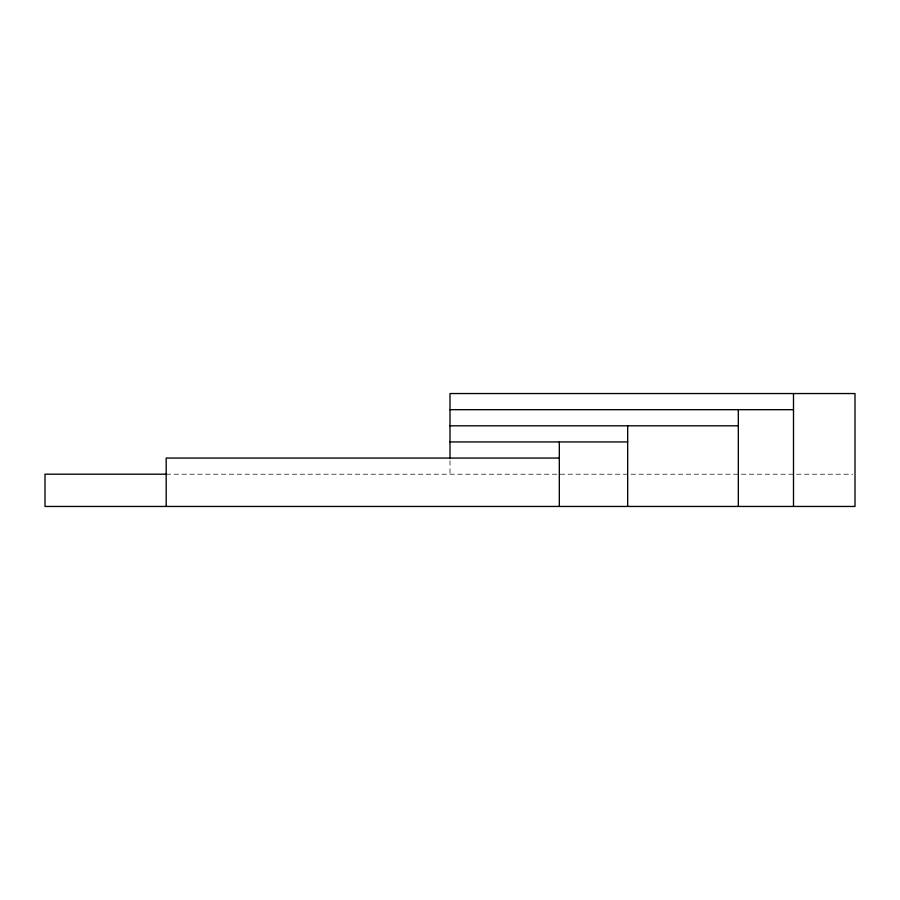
<?xml version="1.0" encoding="UTF-8"?>
<svg xmlns="http://www.w3.org/2000/svg" width="900" height="900" viewBox="0 0 900 900"><rect width="100%" height="100%" fill="white"/><g stroke="black" fill="none" stroke-linecap="round" stroke-linejoin="round"><path stroke-width="0.67" stroke-dasharray="4.5 3.38" d="M166.185 474.199L852.761 474.199M450 460.755L450 474.199"/><path stroke-width="1.35" d="M450 409.68L793.496 409.68M450 425.801L738.315 425.801M450 441.934L627.671 441.934M559.316 458.066L166.185 458.066L166.185 506.452M166.489 474.199L45 474.199L45 506.452L855 506.452L855 393.548L450 393.548L450 458.066M793.496 393.548L793.496 506.452M738.315 409.68L738.315 506.452M627.671 425.801L627.671 506.452M559.316 441.934L559.316 506.452"/></g></svg>
